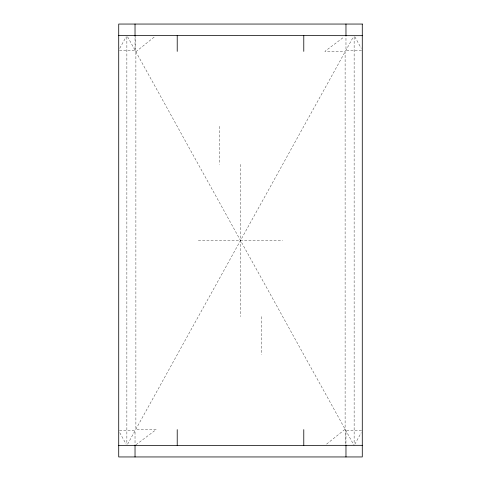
<?xml version="1.0" encoding="UTF-8"?>
<svg xmlns="http://www.w3.org/2000/svg" width="481" height="481" viewBox="0 0 481 481"><rect width="100%" height="100%" fill="white"/><g stroke="black" fill="none" stroke-linecap="round" stroke-linejoin="round"><path stroke-width="0.36" stroke-dasharray="2.4 1.8" d="M135.029 35.498L135.889 51.768L135.889 429.232L156.121 429.623L135.612 445.063M345.893 444.023L345.111 429.232L345.111 51.768L324.879 51.377L344.216 36.821M119.775 48.292L126.16 36.778M127.591 444.203L353.409 36.797M354.84 444.222L361.225 432.708M135.889 51.768L154.389 36.893M326.611 444.107L345.111 429.232M119.456 50.21L135.029 50.21L135.029 36.76M361.544 50.21L345.971 50.21L345.971 36.76M198.31 240.5L282.69 240.5M119.456 430.79L135.029 430.79L135.029 444.24M361.544 430.79L345.971 430.79L345.971 444.24M354.84 36.778L361.225 48.292M127.591 36.797L354.13 445.502M119.775 432.708L126.16 444.222M354.13 36.941L354.13 444.059M261.592 316.612L261.592 354.671M240.5 164.388L240.5 316.612M219.408 126.329L219.408 164.388M126.87 36.941L126.87 444.059"/><path stroke-width="0.72" d="M362.283 445.328L118.717 445.502M118.717 35.498L362.283 35.672M345.971 24.05L345.971 36.009M345.971 444.991L345.971 456.95M303.782 35.498L303.782 51.377M303.782 429.623L303.782 445.502M177.218 35.498L177.218 51.377M177.218 429.623L177.218 445.502M135.029 24.05L135.029 36.009M135.029 444.991L135.029 456.95M362.283 24.05L118.717 24.05L118.717 456.95L362.283 456.95L362.283 24.05"/></g></svg>
